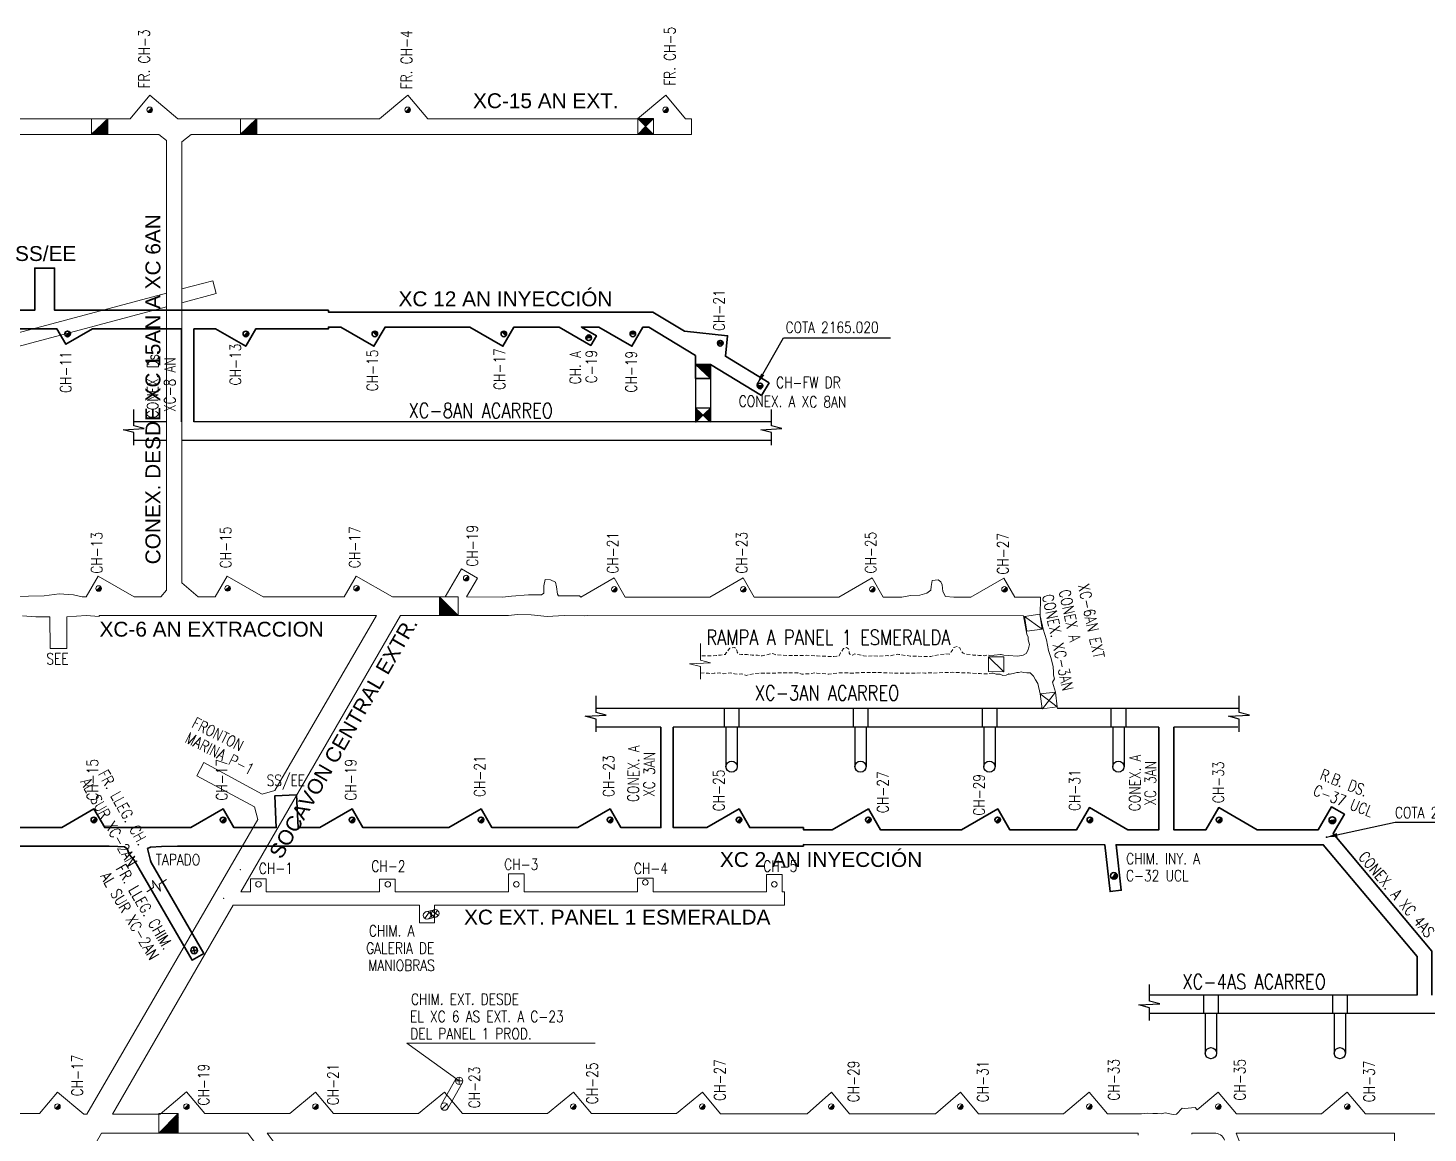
# Model space of a CAD drawing. Header units: millimetres. Extents: x -28 to 1943, y -5245 to 2752.
# Drawn here: x 1131.8 to 1507.8, y -4183.1 to -3886.2 of the extents above; entities that cross this region are included whole.
import ezdxf
from ezdxf.enums import TextEntityAlignment as Align

# ---------------------------------------------------------------- set-up
doc = ezdxf.new("R2010")
doc.units = ezdxf.units.MM
doc.linetypes.add('HIDDEN', pattern=[0.375, 0.25, -0.125])
doc.styles.add('DG-T1-473 TO 560$1$Standard', font='arial.ttf')
doc.styles.add('ROMANS', font='romans.shx', dxfattribs={"width": 0.8})
doc.dimstyles.new('1-75', dxfattribs={"dimscale": 0.075, "dimtxt": 2.5, "dimasz": 3, "dimexe": 1, "dimexo": 2, "dimgap": 1, "dimtad": 1, "dimzin": 1, "dimtxsty": 'ROMANS', "dimcen": 2.5, "dimclrd": 1, "dimclre": 1, "dimclrt": 7, "dimaunit": 1, "dimadec": 3, "dimazin": 0, "dimtfac": 1, "dimtmove": 0, "dimatfit": 3, "dimfxl": 1.25, "dimarcsym": 0})
pattern_1 = [(45, (-18.060367, -4517.293513), (-0.0220970869, 0.0220970869), []), (135, (-18.060367, -4517.293513), (-0.0220970869, -0.0220970869), [])]
pattern_2 = [(45, (-18.060367, -4517.293513), (-0.00883883476, 0.00883883476), []), (135, (-18.060367, -4517.293513), (-0.00883883476, -0.00883883476), [])]

# ---------------------------------------------------------------- blocks, each defined once
blk = doc.blocks.new('*X17')
at = {"color": 0}
for p, q in [((1546.11, -315.52), (1546.13, -315.5)), ((1546.2, -315.61), (1546.31, -315.5)), ((1549.09, -318.37), (1546.22, -315.5)), ((1546.29, -315.7), (1546.49, -315.5)), ((1546.38, -315.79), (1546.66, -315.5)), ((1549.09, -318.19), (1546.4, -315.5)), ((1546.46, -315.88), (1546.84, -315.5)), ((1546.55, -315.97), (1547.02, -315.5)), ((1549.09, -318.02), (1546.58, -315.5)), ((1546.64, -316.05), (1547.19, -315.5)), ((1546.73, -316.14), (1547.37, -315.5)), ((1549.09, -317.84), (1546.75, -315.5)), ((1546.82, -316.23), (1547.55, -315.5)), ((1546.91, -316.32), (1547.72, -315.5)), ((1549.09, -317.66), (1546.93, -315.5)), ((1546.99, -316.41), (1547.9, -315.5)), ((1547.08, -316.5), (1548.08, -315.5)), ((1549.09, -317.49), (1547.11, -315.5)), ((1547.17, -316.59), (1548.25, -315.5)), ((1547.26, -316.67), (1548.43, -315.5)), ((1549.09, -317.31), (1547.28, -315.5)), ((1547.35, -316.76), (1548.61, -315.5)), ((1547.44, -316.85), (1548.78, -315.5)), ((1549.09, -317.13), (1547.46, -315.5)), ((1547.53, -316.94), (1548.96, -315.5)), ((1547.61, -317.03), (1549.09, -315.55)), ((1549.09, -316.95), (1547.64, -315.5)), ((1547.7, -317.12), (1549.09, -315.73)), ((1547.79, -317.2), (1549.09, -315.91)), ((1549.09, -316.78), (1547.81, -315.5)), ((1547.88, -317.29), (1549.09, -316.08)), ((1547.97, -317.38), (1549.09, -316.26)), ((1549.09, -316.6), (1547.99, -315.5)), ((1548.06, -317.47), (1549.09, -316.44)), ((1548.14, -317.56), (1549.09, -316.61)), ((1549.09, -316.42), (1548.17, -315.5)), ((1549.09, -316.25), (1548.34, -315.5)), ((1549.09, -316.07), (1548.52, -315.5)), ((1549.09, -315.89), (1548.7, -315.5)), ((1549.09, -315.72), (1548.87, -315.5)), ((1549.09, -315.54), (1549.05, -315.5)), ((1548.23, -317.65), (1549.09, -316.79)), ((1548.32, -317.73), (1549.09, -316.97)), ((1548.41, -317.82), (1549.09, -317.14)), ((1548.5, -317.91), (1549.09, -317.32)), ((1548.59, -318), (1549.09, -317.5)), ((1548.67, -318.09), (1549.09, -317.67)), ((1548.76, -318.18), (1549.09, -317.85)), ((1548.85, -318.26), (1549.09, -318.03)), ((1548.94, -318.35), (1549.09, -318.2)), ((1549.03, -318.44), (1549.09, -318.38))]:
    blk.add_line(p, q, dxfattribs=at)

msp = doc.modelspace()

# ---------------------------------------------------------------- hatches: boundary and pattern name
at = {"lineweight": 9}
h = msp.add_hatch(dxfattribs=at)
h.set_pattern_fill('ANSI37', scale=0.0833, style=0)
h.set_pattern_definition([(45, (192.847669, -4193.184688), (-0.00736274936, 0.00736274936), []), (135, (192.847669, -4193.184688), (-0.00736274936, -0.00736274936), [])])
h.paths.add_polyline_path([(1153.223, -3914.775), (1153.223, -3910.61), (1148.892, -3914.775)])
for points in [[(1165.027, -3907.663), (1163.968, -3908.725, 0.6676438), (1165.248, -3908.194, 0.1992968)], [(1234.309, -3907.663), (1233.25, -3908.725, 0.6676438), (1234.53, -3908.194, 0.1992968)], [(1303.592, -3907.663), (1302.532, -3908.725, 0.6676438), (1303.812, -3908.194, 0.1992968)], [(1250.016, -4033.504), (1248.957, -4034.567, 0.6676438), (1250.237, -4034.036, 0.1992968)], [(1151.293, -4036.285), (1150.234, -4037.348, 0.6676438), (1151.514, -4036.817, 0.1992968)], [(1185.934, -4036.264), (1184.875, -4037.327, 0.6676438), (1186.155, -4036.796, 0.1992968)], [(1220.575, -4036.243), (1219.516, -4037.306, 0.6676438), (1220.796, -4036.775, 0.1992968)], [(1289.819, -4036.514), (1288.76, -4037.577, 0.6676438), (1290.04, -4037.046, 0.1992968)], [(1324.483, -4036.529), (1323.424, -4037.592, 0.6676438), (1324.704, -4037.061, 0.1992968)], [(1359.115, -4036.514), (1358.056, -4037.577, 0.6676438), (1359.336, -4037.046, 0.1992968)], [(1394.628, -4036.512), (1393.569, -4037.575, 0.6676438), (1394.849, -4037.044, 0.1992968)], [(1140.254, -4175.512), (1139.195, -4176.575, 0.6676438), (1140.475, -4176.044, 0.1992968)], [(1174.903, -4175.514), (1173.844, -4176.577, 0.6676438), (1175.124, -4176.046, 0.1992968)], [(1209.545, -4175.514), (1208.486, -4176.577, 0.6676438), (1209.766, -4176.046, 0.1992968)], [(1278.827, -4175.514), (1277.768, -4176.577, 0.6676438), (1279.048, -4176.046, 0.1992968)], [(1313.468, -4175.514), (1312.409, -4176.577, 0.6676438), (1313.689, -4176.046, 0.1992968)], [(1348.109, -4175.514), (1347.05, -4176.577, 0.6676438), (1348.33, -4176.046, 0.1992968)], [(1382.75, -4175.514), (1381.691, -4176.577, 0.6676438), (1382.971, -4176.046, 0.1992968)], [(1417.391, -4175.514), (1416.332, -4176.577, 0.6676438), (1417.612, -4176.046, 0.1992968)], [(1452.032, -4175.514), (1450.973, -4176.577, 0.6676438), (1452.253, -4176.046, 0.1992968)], [(1486.673, -4175.514), (1485.614, -4176.577, 0.6676438), (1486.894, -4176.046, 0.1992968)]]:
    msp.add_hatch(color=1, dxfattribs=at).paths.add_polyline_path(points)
h = msp.add_hatch(dxfattribs=at)
h.set_pattern_fill('ANSI37', scale=0.0833, style=0)
h.set_pattern_definition([(45, (232.847669, -4193.184688), (-0.00736274936, 0.00736274936), []), (135, (232.847669, -4193.184688), (-0.00736274936, -0.00736274936), [])])
h.paths.add_polyline_path([(1193.223, -3914.775), (1193.223, -3910.61), (1188.892, -3914.775)])
h = msp.add_hatch(dxfattribs=at)
h.set_pattern_fill('ANSI37', scale=0.085, style=0)
h.set_pattern_definition([(45, (332.094533, -4317.023913), (-0.00751300955, 0.00751300955), []), (135, (332.094533, -4317.023913), (-0.00751300955, -0.00751300955), [])])
h.paths.add_polyline_path([(1297.7, -3912.67), (1299.825, -3910.546), (1295.575, -3910.545)])
h.paths.add_polyline_path([(1297.7, -3912.67), (1295.574, -3914.795), (1299.824, -3914.796)])
at = {"lineweight": 35}
for points in [[(1142.966, -3967.894), (1141.907, -3968.957, 0.6676438), (1143.187, -3968.426, 0.1992968)], [(1190.851, -3967.894), (1189.792, -3968.957, 0.6676438), (1191.072, -3968.426, 0.1992968)], [(1224.466, -3967.86), (1225.478, -3968.967, 0.2078405), (1225.717, -3968.419, 0.6485536)], [(1259.107, -3967.86), (1260.119, -3968.967, 0.2078405), (1260.358, -3968.419, 0.6485536)], [(1281.663, -3969.441, 0.0492949), (1281.677, -3969.587), (1283.148, -3969.294, 0.9060419)], [(1293.499, -3968.419), (1294.999, -3968.419, 1)], [(1329.164, -3982.392), (1327.664, -3982.392, 0.7580758), (1329.054, -3982.782), (1329.055, -3982.781, 0.1372818)], [(1150.024, -4098.483), (1148.965, -4099.546, 0.6676438), (1150.245, -4099.015, 0.1992968)], [(1184.737, -4098.483), (1183.678, -4099.546, 0.6676438), (1184.958, -4099.015, 0.1992968)], [(1219.378, -4098.483), (1218.319, -4099.546, 0.6676438), (1219.599, -4099.015, 0.1992968)], [(1254.019, -4098.483), (1252.96, -4099.546, 0.6676438), (1254.24, -4099.015, 0.1992968)], [(1288.66, -4098.483), (1287.601, -4099.546, 0.6676438), (1288.881, -4099.015, 0.1992968)], [(1323.3, -4098.485), (1322.241, -4099.548, 0.6676438), (1323.521, -4099.017, 0.1992968)], [(1358.034, -4098.483), (1356.975, -4099.546, 0.6676438), (1358.255, -4099.015, 0.1992968)], [(1392.77, -4098.482), (1391.711, -4099.545, 0.6676438), (1392.991, -4099.014, 0.1992968)], [(1417.523, -4098.484), (1416.464, -4099.547, 0.6676438), (1417.744, -4099.016, 0.1992968)], [(1452.257, -4098.483), (1451.198, -4099.546, 0.6676438), (1452.478, -4099.015, 0.1992968)], [(1483.044, -4099.109, 0.0453234), (1483.029, -4098.946), (1481.258, -4099.271, 0.9132835)]]:
    msp.add_hatch(color=7, dxfattribs=at).paths.add_polyline_path(points)
h = msp.add_hatch(color=7, dxfattribs=at)
h.paths.add_polyline_path([(1317.332, -3970.297, 0.2529462), (1316.993, -3970.925, 0.1426293), (1317.11, -3971.327), (1317.743, -3970.925)])
h.paths.add_polyline_path([(1318.493, -3970.925, 0.1426293), (1318.375, -3970.522), (1317.743, -3970.925), (1318.154, -3971.552, 0.2529462)])
h = msp.add_hatch()
h.set_pattern_fill('ANSI37', scale=0.25, style=0)
h.set_pattern_definition(pattern_1)
h.paths.add_polyline_path([(1315.126, -3980.43), (1315.126, -3976.653), (1311.126, -3976.653)])
h = msp.add_hatch()
h.set_pattern_fill('ANSI37', color=8, scale=0.25, style=0)
h.set_pattern_definition(pattern_1)
h.paths.add_polyline_path([(1315.126, -3988.395), (1313.118, -3990.276), (1314.989, -3992.043), (1315.126, -3992.043)])
h.paths.add_polyline_path([(1313.118, -3990.276), (1311.126, -3988.395), (1311.126, -3992.043), (1311.232, -3992.043)])
at = {"lineweight": 9}
h = msp.add_hatch(dxfattribs=at)
h.set_pattern_fill('ANSI37', scale=0.1, style=0)
h.set_pattern_definition(pattern_2)
h.paths.add_polyline_path([(1247.323, -4044.084), (1242.35, -4039.109), (1242.324, -4039.109), (1242.323, -4044.083)])
at = {"lineweight": 35}
h = msp.add_hatch(dxfattribs=at)
h.set_pattern_fill('ANSI37', scale=0.1, style=0)
h.set_pattern_definition(pattern_2)
h.paths.add_polyline_path([(1422.958, -4114.782, 0.6073881), (1424.376, -4114.046, 0.2442546), (1423.993, -4113.309)])

# ---------------------------------------------------------------- linework, layer by layer
at = {"color": 1, "lineweight": 9}
for p, q in [((1153.223, -3910.61), (1148.892, -3914.775)), ((1163.968, -3908.725), (1165.027, -3907.663)), ((1193.223, -3910.61), (1188.892, -3914.775)), ((1233.25, -3908.725), (1234.309, -3907.663)), ((1299.825, -3910.546), (1295.574, -3914.795)), ((1295.575, -3910.545), (1299.824, -3914.796)), ((1302.532, -3908.725), (1303.592, -3907.663)), ((1248.957, -4034.567), (1250.016, -4033.504)), ((1150.225, -4037.338), (1151.303, -4036.295)), ((1150.234, -4037.348), (1151.293, -4036.285)), ((1184.866, -4037.317), (1185.944, -4036.274)), ((1184.875, -4037.327), (1185.934, -4036.264)), ((1219.507, -4037.296), (1220.585, -4036.253)), ((1219.516, -4037.306), (1220.575, -4036.243)), ((1288.76, -4037.577), (1289.819, -4036.514)), ((1323.424, -4037.592), (1324.483, -4036.529)), ((1358.056, -4037.577), (1359.115, -4036.514)), ((1393.569, -4037.575), (1394.628, -4036.512)), ((1242.324, -4039.083), (1247.323, -4044.084)), ((1334.96, -4118.349), (1334.96, -4121.922)), ((1238.417, -4125.503), (1239.525, -4123.838)), ((1238.736, -4123.692), (1239.855, -4123.421, 0.001)), ((1239.854, -4123.421), (1240.995, -4123.144, 31.377)), ((1239.854, -4123.421), (1240.311, -4125.368, 15.048)), ((1242.04, -4124.676, 30.096), (1240.375, -4123.567, 30.096)), ((1240.653, -4124.954, 30.096), (1241.762, -4123.289, 30.096)), ((1239.179, -4125.642), (1241.443, -4125.093, 30.096)), ((1241.447, -4125.11), (1240.311, -4125.368, 15.048)), ((1175.558, -4134.242), (1177.322, -4133.883)), ((1176.26, -4133.181), (1176.619, -4134.944)), ((1139.195, -4176.575), (1140.254, -4175.512)), ((1173.844, -4176.577), (1174.903, -4175.514)), ((1208.486, -4176.577), (1209.545, -4175.514)), ((1242.951, -4176.754), (1244.363, -4175.337)), ((1277.768, -4176.577), (1278.827, -4175.514)), ((1312.409, -4176.577), (1313.468, -4175.514)), ((1347.05, -4176.577), (1348.109, -4175.514)), ((1381.691, -4176.577), (1382.75, -4175.514)), ((1416.332, -4176.577), (1417.391, -4175.514)), ((1450.973, -4176.577), (1452.032, -4175.514)), ((1485.614, -4176.577), (1486.673, -4175.514)), ((1166.954, -4177.946), (1166.954, -4183.146)), ((1166.954, -4177.946), (1172.154, -4177.946)), ((1172.154, -4177.946), (1166.954, -4183.146)), ((1172.154, -4177.946), (1172.154, -4183.146)), ((1166.954, -4183.146), (1172.154, -4183.146))]:
    msp.add_line(p, q, dxfattribs=at)
at = {"color": 8, "lineweight": 9}
for p, q in [((1173.157, -3956.324, -50), (1181.453, -3954.108, -50)), ((1181.453, -3954.108, -50), (1182.382, -3957.586, 58.555)), ((1068.555, -3984.27, -50), (1168.957, -3957.446, -50)), ((1182.382, -3957.586, 58.555), (1173.157, -3960.05, 49.403)), ((1168.957, -3961.172, 45.236), (1072.962, -3986.819, -50)), ((1404.25, -4069.046), (1284.382, -4069.046)), ((1318.764, -4069.146), (1318.764, -4073.946)), ((1322.764, -4069.146), (1322.764, -4073.946)), ((1353.405, -4069.146), (1353.405, -4073.946)), ((1357.405, -4069.146), (1357.405, -4073.946)), ((1388.046, -4069.146), (1388.046, -4073.946)), ((1392.046, -4069.146), (1392.046, -4073.946)), ((1457.143, -4069.046), (1408.318, -4069.046)), ((1422.687, -4069.146), (1422.687, -4073.946)), ((1426.687, -4069.24), (1426.687, -4073.946)), ((1301.794, -4074.046), (1284.6, -4074.046)), ((1435.551, -4074.046), (1305.094, -4074.046)), ((1319.264, -4073.946), (1319.264, -4084.692)), ((1322.264, -4073.946), (1322.264, -4084.692)), ((1353.905, -4073.946), (1353.905, -4084.692)), ((1356.905, -4073.946), (1356.905, -4084.692)), ((1388.546, -4073.946), (1388.546, -4084.692)), ((1391.546, -4073.946), (1391.546, -4084.692)), ((1423.187, -4073.946), (1423.187, -4084.692)), ((1426.187, -4073.946), (1426.187, -4084.692)), ((1456.745, -4074.046), (1439.551, -4074.046)), ((1504.896, -4146.093), (1433.055, -4146.145)), ((1447.513, -4146.146), (1447.513, -4150.946)), ((1451.513, -4146.146), (1451.513, -4150.946)), ((1482.154, -4146.146), (1482.154, -4150.946)), ((1486.154, -4146.146), (1486.154, -4150.946)), ((1433.055, -4150.946), (1540.205, -4150.946)), ((1448.013, -4150.946), (1448.013, -4161.692)), ((1451.013, -4150.946), (1451.013, -4161.692)), ((1482.654, -4150.946), (1482.654, -4161.692)), ((1485.654, -4150.946), (1485.654, -4161.692))]:
    msp.add_line(p, q, dxfattribs=at)
at = {"color": 5, "lineweight": 35}
for p, q in [((1141.907, -3968.957), (1142.966, -3967.894)), ((1189.792, -3968.957), (1190.851, -3967.894)), ((1225.477, -3968.965), (1224.464, -3967.858)), ((1260.118, -3968.965), (1259.105, -3967.858)), ((1281.677, -3969.587), (1283.148, -3969.294)), ((1293.499, -3968.419), (1294.999, -3968.419)), ((1318.375, -3970.522), (1317.11, -3971.327)), ((1317.332, -3970.297), (1318.154, -3971.552)), ((1330.911, -3981.569), (1328.833, -3984.987)), ((1327.664, -3982.392), (1329.164, -3982.392)), ((1148.965, -4099.546), (1150.024, -4098.483)), ((1183.678, -4099.546), (1184.737, -4098.483)), ((1218.319, -4099.546), (1219.378, -4098.483)), ((1252.96, -4099.546), (1254.019, -4098.483)), ((1287.601, -4099.546), (1288.66, -4098.483)), ((1322.241, -4099.548), (1323.3, -4098.485)), ((1356.975, -4099.546), (1358.034, -4098.483)), ((1391.711, -4099.545), (1392.77, -4098.482)), ((1416.464, -4099.547), (1417.523, -4098.484)), ((1451.198, -4099.546), (1452.257, -4098.483)), ((1481.258, -4099.271), (1483.029, -4098.946)), ((1422.958, -4114.782), (1423.993, -4113.309)), ((1175.558, -4134.242), (1177.322, -4133.883)), ((1176.26, -4133.181), (1176.619, -4134.944))]:
    msp.add_line(p, q, dxfattribs=at)
at = {"color": 5}
for p, q in [((1315.126, -3976.653), (1311.126, -3976.653)), ((1311.126, -3976.653), (1315.126, -3980.43)), ((1315.126, -3988.395), (1311.126, -3988.395)), ((1311.126, -3992.143), (1315.126, -3988.395)), ((1311.126, -3988.395), (1315.126, -3992.172))]:
    msp.add_line(p, q, dxfattribs=at)
at = {"color": 8, "lineweight": 25}
for p, q in [((1311.126, -3980.43), (1311.126, -3992.043)), ((1315.126, -3980.43), (1315.126, -3992.043)), ((1168.958, -3992.043), (1160.249, -3992.043)), ((1311.126, -3992.043), (1176.345, -3992.043)), ((1331.544, -3992.043), (1311.232, -3992.043)), ((1168.958, -3997.043), (1160.142, -3997.043)), ((1331.544, -3997.043), (1173.158, -3997.043)), ((1404.25, -4069.046), (1284.382, -4069.046)), ((1318.764, -4069.146), (1318.764, -4073.946)), ((1322.764, -4069.146), (1322.764, -4073.946)), ((1353.405, -4069.146), (1353.405, -4073.946)), ((1357.405, -4069.146), (1357.405, -4073.946)), ((1388.046, -4069.146), (1388.046, -4073.946)), ((1392.046, -4069.146), (1392.046, -4073.946)), ((1457.143, -4069.046), (1408.318, -4069.046)), ((1422.687, -4069.146), (1422.687, -4073.946)), ((1426.687, -4069.24), (1426.687, -4073.946)), ((1301.794, -4074.046), (1284.6, -4074.046)), ((1435.551, -4074.046), (1305.094, -4074.046)), ((1319.264, -4073.946), (1319.264, -4084.692)), ((1322.264, -4073.946), (1322.264, -4084.692)), ((1353.905, -4073.946), (1353.905, -4084.692)), ((1356.905, -4073.946), (1356.905, -4084.692)), ((1388.546, -4073.946), (1388.546, -4084.692)), ((1391.546, -4073.946), (1391.546, -4084.692)), ((1423.187, -4073.946), (1423.187, -4084.692)), ((1426.187, -4073.946), (1426.187, -4084.692)), ((1456.745, -4074.046), (1439.551, -4074.046)), ((1504.896, -4146.093), (1433.055, -4146.145)), ((1447.513, -4146.146), (1447.513, -4150.946)), ((1451.513, -4146.146), (1451.513, -4150.946)), ((1482.154, -4146.146), (1482.154, -4150.946)), ((1486.154, -4146.146), (1486.154, -4150.946)), ((1433.055, -4150.946), (1540.205, -4150.946)), ((1448.013, -4150.946), (1448.013, -4161.692)), ((1451.013, -4150.946), (1451.013, -4161.692)), ((1482.654, -4150.946), (1482.654, -4161.692)), ((1485.654, -4150.946), (1485.654, -4161.692))]:
    msp.add_line(p, q, dxfattribs=at)
at = {"color": 252, "lineweight": 9}
for p, q in [((1399.475, -4044.387), (1403.53, -4043.741)), ((1400.104, -4048.337), (1399.475, -4044.387)), ((1404.167, -4047.743), (1399.475, -4044.387)), ((1404.167, -4047.743), (1403.53, -4043.741)), ((1400.104, -4048.337), (1404.167, -4047.743)), ((1389.772, -4059.146), (1389.772, -4055.146)), ((1393.878, -4059.198), (1389.772, -4055.146)), ((1389.772, -4055.146), (1393.878, -4055.146)), ((1393.878, -4059.198), (1393.878, -4055.146)), ((1389.772, -4059.146), (1393.878, -4059.198)), ((1403.673, -4065.176), (1407.745, -4064.646)), ((1404.267, -4069.133), (1407.745, -4064.646)), ((1408.268, -4068.665), (1407.745, -4064.646)), ((1404.189, -4069.142), (1403.673, -4065.176)), ((1408.268, -4068.665), (1403.673, -4065.176)), ((1404.189, -4069.142), (1408.268, -4068.665)), ((1167.919, -4115.706), (1178.998, -4134.894)), ((1164.869, -4117.624), (1175.881, -4136.695)), ((1175.881, -4136.695), (1178.998, -4134.894))]:
    msp.add_line(p, q, dxfattribs=at)
at = {"color": 1, "linetype": 'Continuous', "lineweight": 9}
for p, q in [((1408.268, -4068.665), (1408.318, -4069.046)), ((1246.743, -4168.625), (1242.788, -4175.55)), ((1248.48, -4169.616), (1244.525, -4176.542)), ((1248.612, -4169.121), (1246.46, -4169.121)), ((1247.612, -4170.121), (1247.612, -4168.121))]:
    msp.add_line(p, q, dxfattribs=at)
at = {"color": 1, "lineweight": 9}
for points in [[(1173.157, -4035.321), (1173.157, -3916.793), (1175.646, -3914.793), (1310.039, -3914.794), (1310.039, -3910.593), (1308.441, -3910.593), (1303.108, -3904.239), (1295.535, -3910.593), (1239.159, -3910.593), (1233.826, -3904.239), (1226.253, -3910.593), (1172.025, -3910.593), (1164.511, -3904.289), (1159.221, -3910.593), (1102.743, -3910.593)], [(1148.892, -3910.61), (1153.223, -3910.61), (1153.223, -3914.775), (1148.892, -3914.775), (1148.892, -3910.61)], [(1188.892, -3910.61), (1193.223, -3910.61), (1193.223, -3914.775), (1188.892, -3914.775), (1188.892, -3910.61)], [(1295.575, -3910.545), (1299.825, -3910.546), (1299.824, -3914.796), (1295.574, -3914.795), (1295.575, -3910.545)], [(1018.943, -3914.793), (1166.957, -3914.793), (1168.957, -3916.449), (1168.957, -4037.269)], [(1126.135, -4038.961), (1131.955, -4038.854), (1136.185, -4038.803), (1140.137, -4038.278), (1144.053, -4038.567), (1146.374, -4039.035), (1146.374, -4039.089), (1147.43, -4039.089), (1150.648, -4033.517), (1160.305, -4039.092), (1167.439, -4039.093), (1168.957, -4037.269)], [(1173.157, -4035.321), (1177.498, -4039.096), (1182.055, -4039.096), (1185.289, -4033.496), (1194.994, -4039.099), (1216.68, -4039.104), (1219.93, -4033.475), (1229.684, -4039.106), (1243.829, -4039.109), (1248.196, -4031.547), (1252.526, -4034.047), (1249.603, -4039.11), (1259.256, -4039.112), (1261.702, -4038.845), (1266.243, -4038.534), (1269.725, -4038.503), (1270.371, -4038.071), (1270.378, -4036.13), (1270.698, -4034.369), (1272.109, -4034.455), (1273.445, -4035.082), (1273.742, -4036.395), (1274.033, -4038.333), (1274.329, -4038.831), (1277.01, -4038.78), (1279.891, -4038.76), (1280.303, -4039.117), (1289.239, -4033.957), (1292.219, -4039.119), (1314.98, -4039.124), (1323.903, -4033.973), (1326.878, -4039.126), (1349.575, -4039.131), (1358.535, -4033.957), (1361.523, -4039.133), (1366.492, -4039.134), (1368.846, -4038.694), (1371.384, -4038.657), (1373.244, -4038.054), (1374.33, -4037.286), (1374.392, -4036.312), (1374.613, -4034.712), (1376.244, -4034.516), (1376.992, -4035.002), (1377.303, -4035.846), (1377.491, -4037.61), (1378.243, -4039.006), (1380.453, -4039.137), (1385.071, -4039.138), (1393.93, -4034.023), (1396.885, -4039.141), (1403.708, -4039.142), (1403.707, -4044.142)], [(1242.324, -4039.083), (1247.324, -4039.084), (1247.323, -4044.084), (1242.323, -4044.083), (1242.324, -4039.083)], [(1247.323, -4044.084), (1242.323, -4044.083), (1242.324, -4039.083)], [(1242.324, -4039.083), (1247.324, -4039.084)], [(1225.414, -4044.105), (1198.095, -4091.132), (1194.653, -4092.058), (1179.059, -4083.607), (1177.177, -4087.138), (1192.656, -4095.524), (1193.57, -4098.921), (1147.591, -4178.068), (1146.805, -4178.068), (1139.741, -4172.141), (1134.87, -4177.947), (1112.088, -4177.947)], [(1130.343, -4044.199), (1133.894, -4044.463), (1137.657, -4044.447), (1137.711, -4052.947), (1142.258, -4052.918), (1142.203, -4044.418), (1147.394, -4044.117), (1150.874, -4044.329), (1150.874, -4044.09), (1225.414, -4044.105)], [(1231.843, -4044.107), (1188.995, -4118.322), (1191.593, -4118.322), (1191.59, -4114.822), (1195.791, -4114.822), (1195.791, -4118.322), (1226.232, -4118.329), (1226.232, -4114.922), (1230.432, -4114.922), (1230.432, -4118.33), (1260.873, -4118.335), (1260.873, -4113.535), (1265.073, -4113.536), (1265.073, -4118.336), (1295.514, -4118.342), (1295.514, -4114.622), (1299.714, -4114.622), (1299.714, -4118.343), (1330.155, -4118.348), (1330.155, -4113.722), (1334.355, -4113.722), (1334.355, -4118.349), (1334.96, -4118.349)], [(1231.843, -4044.107), (1260.888, -4044.113), (1263.268, -4043.853), (1266.958, -4043.946), (1271.261, -4044.339), (1275.801, -4044.117), (1281.162, -4044.191), (1282.05, -4044.117), (1399.192, -4044.141)], [(1399.192, -4044.141), (1400.111, -4049.107), (1400.435, -4049.905), (1400.435, -4050.642), (1400.765, -4051.898), (1400.62, -4052.635), (1400.323, -4053.468), (1399.899, -4054.289), (1399.107, -4054.785), (1397.614, -4055.038), (1395.179, -4054.869), (1393.933, -4054.712), (1393.175, -4054.591), (1392.973, -4054.533), (1391.288, -4054.73), (1390.814, -4054.91)], [(1403.707, -4044.142), (1404.499, -4047.716), (1405.348, -4050.582), (1405.945, -4053.523), (1406.609, -4055.634), (1407.154, -4057.842), (1407.284, -4059.181), (1407.217, -4060.104), (1407.476, -4061.063), (1407.014, -4061.989), (1407.745, -4064.646)], [(1403.673, -4065.176), (1403.01, -4062.334), (1402.376, -4061.345), (1401.874, -4060.408), (1401.445, -4059.924), (1400.955, -4059.513), (1400.092, -4059.491), (1399.116, -4059.375), (1398.692, -4059.254), (1397.818, -4059.389), (1397.422, -4059.412), (1396.767, -4059.559), (1395.588, -4059.891), (1395.416, -4059.817), (1395.275, -4059.764), (1395.13, -4059.838), (1394.497, -4060.113), (1393.66, -4060.195), (1392.955, -4059.819), (1392.521, -4059.841), (1391.822, -4059.865), (1391.069, -4059.534)], [(1334.96, -4121.922), (1240.973, -4121.922), (1240.973, -4126.635), (1236.973, -4126.635), (1236.973, -4121.922), (1186.917, -4121.922), (1154.501, -4178.068), (1167.297, -4178.068), (1174.408, -4172.101), (1179.313, -4177.946), (1202.084, -4177.946), (1209.002, -4172.141), (1213.872, -4177.946), (1236.725, -4177.946), (1243.643, -4172.141), (1248.513, -4177.946), (1271.366, -4177.946), (1278.284, -4172.141), (1283.154, -4177.946), (1306.007, -4177.946), (1312.925, -4172.141), (1317.814, -4177.968), (1341.09, -4177.968), (1347.609, -4172.193), (1352.455, -4177.968), (1375.561, -4177.968), (1382.234, -4172.174), (1387.096, -4177.968), (1409.903, -4177.968), (1416.848, -4172.141), (1421.737, -4177.968), (1430.854, -4177.968), (1432.513, -4177.781), (1433.954, -4177.912), (1435.153, -4177.881), (1436.219, -4177.965), (1437.21, -4177.687), (1439.394, -4178.203), (1440.254, -4178.076), (1441.829, -4176.481), (1442.392, -4176.572), (1445.311, -4176.307), (1445.812, -4176.904), (1451.489, -4172.141), (1456.378, -4177.968), (1479.185, -4177.968), (1486.13, -4172.141), (1491.019, -4177.968), (1513.827, -4177.968)], [(1195.377, -4189.266), (1190.86, -4183.146), (1151.569, -4183.146), (1137.717, -4207.138)], [(1429.996, -4183.714), (1429.996, -4183.146), (1196.08, -4183.146), (1198.756, -4186.772)], [(1466.462, -4209.344), (1456.293, -4183.146), (1498.809, -4183.146), (1498.809, -4210.12), (1496.685, -4217.537), (1495.64, -4217.238), (1495.344, -4218.133), (1489.141, -4222.327), (1493.268, -4228.431), (1491.596, -4231.741), (1492.54, -4232.011), (1490.934, -4237.619)]]:
    msp.add_lwpolyline(points, dxfattribs=at)
at = {"color": 5, "lineweight": 35}
msp.add_lwpolyline([(871.551, -3974.301), (876.926, -3967.896), (884.558, -3974.301), (906.192, -3974.301), (911.648, -3967.965), (919.199, -3974.301), (940.833, -3974.301), (946.208, -3967.896), (952.543, -3973.213), (964.548, -3965.581, -0.1425267), (976.62, -3962.068), (1133.593, -3962.068), (1133.593, -3950.73), (1138.953, -3950.73), (1138.953, -3962.068), (1212.5, -3962.068), (1212.5, -3962.568), (1299.659, -3962.568), (1308.096, -3967.697), (1319.695, -3968.918), (1319.118, -3974.399), (1330.911, -3981.569)], format="xyb", dxfattribs=at)
for points in [[(1097.919, -3967.068), (1139.588, -3967.068), (1141.978, -3971.208), (1149.149, -3967.068), (1173.045, -3967.068), (1173.045, -3992.043)], [(1328.833, -3984.987), (1315.126, -3976.653), (1315.126, -3980.43), (1311.126, -3980.43), (1311.126, -3974.221), (1298.539, -3966.568), (1296.977, -3966.568), (1294.006, -3971.713), (1285.095, -3966.568), (1280.438, -3966.568), (1284.462, -3968.891), (1282.962, -3971.49), (1274.438, -3966.568), (1262.336, -3966.568), (1259.365, -3971.713), (1250.454, -3966.568), (1227.695, -3966.568), (1224.724, -3971.713), (1215.813, -3966.568), (1212.5, -3966.568), (1212.5, -3967.068), (1192.956, -3967.068), (1190.268, -3971.724), (1182.205, -3967.068), (1176.345, -3967.068), (1176.345, -3992.043)], [(1301.794, -4074.046), (1301.794, -4101.053), (1291.04, -4101.053), (1288.155, -4096.056), (1279.5, -4101.054), (1256.399, -4101.054), (1253.514, -4096.056), (1244.857, -4101.055), (1221.759, -4101.056), (1218.873, -4096.056), (1210.214, -4101.056), (1204.321, -4101.056), (1203.95, -4092.268), (1198.112, -4092.514), (1198.472, -4101.056), (1187.119, -4101.057), (1184.232, -4096.057), (1175.57, -4101.057), (1152.407, -4101.058), (1149.519, -4096.056), (1140.857, -4101.058), (1117.766, -4101.059)], [(1305.094, -4074.046), (1305.094, -4101.053), (1314.146, -4101.052), (1322.795, -4096.058), (1325.678, -4101.052), (1340.071, -4101.051), (1340.071, -4101.65), (1347.837, -4101.651), (1357.529, -4096.056), (1360.761, -4101.654), (1382.563, -4101.658), (1392.265, -4096.056), (1395.5, -4101.66), (1413.443, -4101.664), (1416.878, -4095.716), (1427.185, -4101.667), (1435.551, -4101.668), (1435.551, -4074.046)], [(1508.896, -4146.146), (1508.896, -4134.267), (1482.389, -4102.683), (1485.376, -4097.51), (1481.912, -4095.51), (1478.351, -4101.676), (1461.933, -4101.673), (1451.612, -4095.715), (1448.173, -4101.671), (1439.551, -4101.669), (1439.551, -4074.046)], [(885.304, -4106.068), (1153.523, -4106.058), (1153.523, -4106.083), (1155.956, -4106.168), (1157.761, -4106.248), (1158.399, -4106.791), (1159.085, -4108.364), (1160.292, -4109.871), (1161.522, -4111.793), (1161.607, -4111.974), (1175.881, -4136.695), (1178.998, -4134.894), (1164.879, -4110.441), (1164.879, -4110.441), (1164.707, -4109.931), (1163.939, -4106.721), (1164.678, -4106.339), (1167.682, -4106.184), (1171.991, -4106.057), (1195.5, -4106.057), (1340.071, -4106.051), (1340.07, -4105.65), (1421.022, -4105.665), (1422.441, -4118.255), (1425.422, -4117.919), (1424.041, -4105.666), (1479.679, -4105.677), (1504.896, -4135.724), (1504.896, -4146.146)]]:
    msp.add_lwpolyline(points, dxfattribs=at)
at = {"color": 252}
for points in [[(1160.249, -3998.321), (1160.249, -3994.902), (1157.326, -3994.151), (1162.987, -3993.873), (1160.249, -3993.148), (1160.249, -3988.693)], [(1331.544, -3998.321), (1331.544, -3994.902), (1328.621, -3994.151), (1334.282, -3993.873), (1331.544, -3993.148), (1331.544, -3988.693)], [(1284.382, -4075.324), (1284.382, -4071.905), (1281.459, -4071.154), (1287.12, -4070.876), (1284.382, -4070.151), (1284.382, -4065.696)], [(1457.143, -4075.324), (1457.143, -4071.905), (1454.219, -4071.154), (1459.881, -4070.876), (1457.143, -4070.151), (1457.143, -4065.696)], [(1433.055, -4152.906), (1433.055, -4149.486), (1430.131, -4148.735), (1435.793, -4148.458), (1433.055, -4147.732), (1433.055, -4143.277)]]:
    msp.add_lwpolyline(points, dxfattribs=at)
at = {"color": 252, "lineweight": 9}
for points in [[(1312.419, -4061.224), (1312.419, -4057.804), (1309.495, -4057.053), (1315.157, -4056.775), (1312.419, -4056.05), (1312.419, -4051.595)], [(1284.382, -4075.324), (1284.382, -4071.905), (1281.459, -4071.154), (1287.12, -4070.876), (1284.382, -4070.151), (1284.382, -4065.696)], [(1457.143, -4075.324), (1457.143, -4071.905), (1454.219, -4071.154), (1459.881, -4070.876), (1457.143, -4070.151), (1457.143, -4065.696)], [(1163.673, -4118.375), (1165.552, -4117.195), (1165.228, -4115.287), (1167.365, -4118.166), (1167.032, -4116.253), (1168.998, -4115.041)], [(1433.055, -4152.906), (1433.055, -4149.486), (1430.131, -4148.735), (1435.793, -4148.458), (1433.055, -4147.732), (1433.055, -4143.277)]]:
    msp.add_lwpolyline(points, dxfattribs=at)
at = {"color": 252, "linetype": 'HIDDEN', "lineweight": 9, "ltscale": 4, "flags": 128}
for points in [[(1390.814, -4054.91), (1390.116, -4054.855), (1389.477, -4054.681), (1388.659, -4054.884), (1387.992, -4054.811), (1387.218, -4054.796), (1386.674, -4054.752), (1385.663, -4054.701), (1384.998, -4054.569), (1383.772, -4054.449), (1382.947, -4054.245), (1382.572, -4053.719), (1382.2, -4053.073), (1382.091, -4052.776), (1381.368, -4052.433), (1380.709, -4052.565), (1380.515, -4052.701), (1380.067, -4053.495), (1379.766, -4053.802), (1379.531, -4054.322), (1379.255, -4054.449), (1378.196, -4054.414), (1376.387, -4054.639), (1374.309, -4055.085), (1370.906, -4055.052), (1368.768, -4055.005), (1365.7, -4054.524), (1365.378, -4054.505), (1363.276, -4054.952), (1362.761, -4054.843), (1360.497, -4055.001), (1359.02, -4054.898), (1357.286, -4055.03), (1356.236, -4054.88), (1355.102, -4054.667), (1353.922, -4054.4), (1353.278, -4054.728), (1352.893, -4054.687), (1352.569, -4054.508), (1352.379, -4054.236), (1352.356, -4053.54), (1352.187, -4053.041), (1351.647, -4052.725), (1350.88, -4052.951), (1350.422, -4053.653), (1350.05, -4054.13), (1349.644, -4054.903), (1349.074, -4054.984), (1348.223, -4055.099), (1347.203, -4055.134), (1346.003, -4055.017), (1343.781, -4054.962), (1340.99, -4054.785), (1339.049, -4054.873), (1336.255, -4054.825), (1332.679, -4054.665), (1332.017, -4054.377), (1331.521, -4054.298), (1329.002, -4054.929), (1328.669, -4054.925), (1327.735, -4054.762), (1326.286, -4054.713), (1324.977, -4054.592), (1323.406, -4054.606), (1322.575, -4054.423), (1322.278, -4053.915), (1322.183, -4053.354), (1321.967, -4052.915), (1321.531, -4052.658), (1320.924, -4052.75), (1320.339, -4052.885), (1319.926, -4053.302), (1319.684, -4053.782), (1319.31, -4054.106), (1319.076, -4054.519), (1317.817, -4054.7), (1316.701, -4054.827), (1315.53, -4054.981), (1314.419, -4054.878), (1312.419, -4054.903)], [(1312.419, -4059.542), (1313.55, -4059.526), (1314.571, -4059.569), (1315.278, -4059.73), (1316.077, -4059.604), (1317.46, -4059.52), (1318.688, -4059.749), (1320.423, -4059.494), (1321.534, -4059.728), (1322.441, -4059.869), (1323.411, -4059.732), (1324.813, -4060.167), (1325.499, -4059.961), (1327.278, -4059.632), (1330.267, -4059.578), (1333.759, -4059.524), (1336.091, -4059.499), (1338.553, -4059.503), (1339.659, -4059.819), (1341.252, -4059.778), (1343.173, -4059.519), (1343.7, -4059.612), (1346.944, -4059.835), (1349.828, -4059.489), (1353.389, -4059.549), (1355.892, -4059.398), (1359.522, -4059.362), (1364.173, -4059.584), (1370.367, -4059.596), (1371.753, -4059.452), (1372.727, -4059.573), (1374.317, -4059.487), (1374.996, -4059.608), (1376.289, -4059.507), (1377.521, -4059.408), (1378.569, -4059.407), (1379.268, -4059.398), (1380.093, -4059.348), (1380.97, -4059.393), (1381.859, -4059.412), (1382.465, -4059.449), (1383.469, -4059.478), (1384.564, -4059.533), (1385.529, -4059.595), (1387.561, -4059.681), (1388.409, -4059.79), (1389.469, -4059.754), (1390.645, -4059.557), (1391.069, -4059.534)]]:
    msp.add_lwpolyline(points, dxfattribs=at)
at = {"color": 1, "linetype": 'Continuous', "lineweight": 9}
msp.add_lwpolyline([(1247.612, -4169.121), (1233.577, -4158.973), (1284.132, -4158.973)], dxfattribs=at)
at = {"color": 1, "lineweight": 9}
msp.add_lwpolyline([(1453.175, -4185.06, 0.3094918), (1450.378, -4183.146), (1444.425, -4183.146), (1444.425, -4183.417)], format="xyb", dxfattribs=at)
at = {"color": 7, "lineweight": 9}
for centre, radius in [((1164.498, -3908.194), 0.75), ((1233.78, -3908.194), 0.75), ((1303.062, -3908.194), 0.75), ((1249.487, -4034.036), 0.75), ((1150.764, -4036.817), 0.75), ((1185.405, -4036.796), 0.75), ((1220.046, -4036.775), 0.75), ((1289.29, -4037.046), 0.75), ((1323.954, -4037.061), 0.75), ((1358.586, -4037.046), 0.75), ((1394.099, -4037.044), 0.75), ((1193.711, -4116.3), 0.75), ((1228.456, -4116.322, -14), 0.75), ((1262.973, -4116.322, -14), 0.75), ((1297.614, -4115.795), 0.75), ((1332.256, -4116.322), 0.75), ((1238.964, -4124.666), 1), ((1176.44, -4134.063), 0.9), ((1139.725, -4176.044), 0.75), ((1174.374, -4176.046), 0.75), ((1209.016, -4176.046), 0.75), ((1278.298, -4176.046), 0.75), ((1312.939, -4176.046), 0.75), ((1347.58, -4176.046), 0.75), ((1382.221, -4176.046), 0.75), ((1416.862, -4176.046), 0.75), ((1451.503, -4176.046), 0.75), ((1486.144, -4176.046), 0.75)]:
    msp.add_circle(centre, radius, dxfattribs=at)
at = {"color": 5, "lineweight": 35}
for centre, radius in [((1142.437, -3968.426), 0.75), ((1190.322, -3968.426), 0.75), ((1224.967, -3968.419), 0.75), ((1259.608, -3968.419), 0.75), ((1282.413, -3969.441), 0.75), ((1294.249, -3968.419), 0.75), ((1317.743, -3970.925), 0.75), ((1328.414, -3982.392), 0.75), ((1149.495, -4099.015), 0.75), ((1184.208, -4099.015), 0.75), ((1218.849, -4099.015), 0.75), ((1253.49, -4099.015), 0.75), ((1288.131, -4099.015), 0.75), ((1322.771, -4099.017), 0.75), ((1357.505, -4099.015), 0.75), ((1392.241, -4099.014), 0.75), ((1416.994, -4099.016), 0.75), ((1451.728, -4099.015), 0.75), ((1482.144, -4099.109), 0.9), ((1423.476, -4114.046), 0.9), ((1176.44, -4134.063), 0.9)]:
    msp.add_circle(centre, radius, dxfattribs=at)
at = {"color": 8, "lineweight": 25}
for centre in [(1320.764, -4084.692), (1355.405, -4084.692), (1390.046, -4084.692), (1424.687, -4084.692), (1449.513, -4161.692), (1484.154, -4161.692)]:
    msp.add_circle(centre, 1.5, dxfattribs=at)
at = {"color": 8, "lineweight": 9}
for centre in [(1320.764, -4084.692), (1355.405, -4084.692), (1390.046, -4084.692), (1424.687, -4084.692), (1449.513, -4161.692), (1484.154, -4161.692)]:
    msp.add_circle(centre, 1.5, dxfattribs=at)
at = {"color": 252, "lineweight": 9}
msp.add_circle((1241.207, -4124.122, 30.096), 1, dxfattribs=at)
at = {"color": 252, "linetype": 'Continuous', "lineweight": 9}
msp.add_circle((1247.612, -4169.121), 1, dxfattribs=at)
at = {"color": 7, "linetype": 'Continuous', "lineweight": 9}
msp.add_circle((1243.657, -4176.046), 1, dxfattribs=at)
at = {"color": 5, "linetype": 'Continuous'}
for p in [(1327.665, -3981.923), (1480.536, -4103.655)]:
    msp.add_point(p, dxfattribs=at)
at = {"color": 7, "linetype": 'Continuous', "lineweight": 9}
for p in [(1188.827, -4112.386), (1184.37, -4120.122), (1169.554, -4180.546)]:
    msp.add_point(p, dxfattribs=at)

# ---------------------------------------------------------------- block references
at = {"color": 1, "lineweight": 9, "xscale": 1.733333333333291, "yscale": 1.733333333333291, "zscale": 1.733333333333291, "rotation": 270}
msp.add_blockref('*X17', (1719.024, -1498.059), dxfattribs=at)

# ---------------------------------------------------------------- texts
at = {"color": 7, "lineweight": 9, "style": 'ROMANS', "width": 0.8}
for s, rotation, p in [('FR. CH-3', 90, (1164.519, -3902.45)), ('FR. CH-4', 90, (1234.955, -3902.674)), ('FR. CH-5', 90, (1305.704, -3901.74)), ('CH-13', 90, (1151.748, -4032.854)), ('CH-15', 90, (1186.389, -4031.394)), ('CH-17', 90, (1221.03, -4031.373)), ('CH-19', 90, (1252.632, -4030.98)), ('CH-21', 90, (1290.339, -4032.868)), ('CH-23', 90, (1325.003, -4032.825)), ('CH-25', 90, (1359.635, -4032.81)), ('CH-27', 90, (1395.148, -4033.113)), ('CONEX A ', 282.00473, (1408.682, -4037.454)), ('XC-6AN EXT', 282.00473, (1413.811, -4035.876)), ('CONEX. XC-3AN', 282.15481, (1404.157, -4038.727)), ('FRONTON', 333.03623, (1175.568, -4074.006)), ('MARINA P-1', 333.03623, (1173.735, -4078.009)), ('FR. LLEG. CH.', 299.37056, (1150.555, -4086.647)), ('AL SUR XC-2AN', 299.37056, (1145.783, -4088.814)), ('CH-17', 90, (1146.517, -4173.314)), ('CH-19', 90, (1180.461, -4175.766)), ('CH-21', 90, (1215.229, -4175.703)), ('CH-23', 90, (1253.196, -4176.509)), ('CH-25', 90, (1284.828, -4175.414)), ('CH-27', 90, (1319.117, -4174.523)), ('CH-29', 90, (1355.039, -4174.896)), ('CH-31', 90, (1389.769, -4174.896)), ('CH-33', 90, (1424.945, -4174.451)), ('CH-35', 90, (1458.785, -4174.451)), ('CH-37', 90, (1493.516, -4174.896))]:
    msp.add_text(s, height=3, rotation=rotation, dxfattribs=at).set_placement(p)
at = {"color": 7, "lineweight": 9, "style": 'DG-T1-473 TO 560$1$Standard'}
for s, p in [('XC-15 AN EXT.', (1251.333, -3907.756)), ('XC-6 AN EXTRACCION', (1151.009, -4049.764)), ('XC EXT. PANEL 1 ESMERALDA', (1248.928, -4127.126))]:
    msp.add_text(s, height=4, dxfattribs=at).set_placement(p)
for s, rotation, p in [('CONEX. DESDE XC 15AN A XC 6AN', 90, (1167.353, -4030.334)), ('SOCAVON CENTRAL EXTR.', 60, (1199.845, -4109.8))]:
    msp.add_text(s, height=4, rotation=rotation, dxfattribs=at).set_placement(p)
at = {"color": 7, "style": 'DG-T1-473 TO 560$1$Standard'}
msp.add_text('SS/EE', height=4, dxfattribs=at).set_placement((1136.547, -3948.82), align=Align.CENTER)
for s, p in [('XC 12 AN INYECCIÓN', (1231.326, -3960.983)), ('XC 2 AN INYECCIÓN', (1317.646, -4111.655))]:
    msp.add_text(s, height=4, dxfattribs=at).set_placement(p)
at = {"color": 7, "style": 'ROMANS', "width": 0.8}
for s, rotation, p in [('CH-21', 90, (1318.903, -3962.048)), ('CH-11', 90, (1143.424, -3978.674)), ('CH-13', 90, (1188.996, -3976.671)), ('CH-15', 90, (1225.776, -3978.238)), ('CH-17', 90, (1259.929, -3977.866)), ('CH. A', 90, (1280.294, -3977.521)), (' C-19', 90, (1284.608, -3978.038)), ('CH-19', 90, (1295.3, -3978.57)), ('CONEX. A XC 8AN', 359.50663, (1337.139, -3988.098)), ('CONEX. A ', 89.33794, (1295.927, -4085.79)), (' XC 3AN', 89.33794, (1300.151, -4087.636)), ('CONEX. A ', 89.33794, (1430.629, -4088.266)), (' XC 3AN', 89.33794, (1434.777, -4090.029)), ('R.B. DS.', 338.78147, (1484.735, -4090.421)), ('C-37 UCL', 338.78147, (1484.537, -4095.282)), ('CONEX. A XC 4AS', 310.36022, (1498.241, -4119.996))]:
    msp.add_text(s, height=3, rotation=rotation, dxfattribs=at).set_placement(p, align=Align.CENTER)
at = {"color": 7, "linetype": 'Continuous', "style": 'ROMANS', "width": 0.8}
for s, p in [('COTA 2165.020', (1335.266, -3968.151)), ('COTA 2164.480', (1498.972, -4098.559))]:
    msp.add_text(s, height=3, dxfattribs=at).set_placement(p)
at = {"color": 7, "style": 'ROMANS', "width": 0.8}
for s, p in [('CONEX. Ds.', (1165.254, -3991.073)), (' XC-8 AN', (1169.868, -3991.073))]:
    msp.add_text(s, height=3, rotation=89.75285, dxfattribs=at).set_placement(p, align=Align.MIDDLE_LEFT)
msp.add_text('CH-FW DR', height=3, dxfattribs=at).set_placement((1341.427, -3982.986), align=Align.CENTER)
at = {"color": 8, "style": 'ROMANS', "width": 0.8}
for s, p in [('XC-8AN ACARREO', (1233.994, -3991.001)), ('XC-3AN ACARREO', (1327.005, -4066.881)), ('XC-4AS ACARREO', (1441.868, -4144.483))]:
    msp.add_text(s, height=4, rotation=359.93655, dxfattribs=at).set_placement(p)
at = {"color": 8, "lineweight": 9, "style": 'ROMANS', "width": 0.8}
for s, p in [('RAMPA A PANEL 1 ESMERALDA', (1313.998, -4051.961)), ('XC-3AN ACARREO', (1327.005, -4066.881)), ('XC-4AS ACARREO', (1441.868, -4144.483))]:
    msp.add_text(s, height=4, dxfattribs=at).set_placement(p)
at = {"color": 7, "lineweight": 9, "style": 'ROMANS', "width": 0.8}
for s, p in [('SEE', (1136.722, -4057.221)), ('CH-2', (1224.033, -4112.934)), ('CH-3', (1259.69, -4112.449)), ('CH-5', (1329.272, -4112.96)), ('CH-1', (1193.794, -4113.538)), ('CH-4', (1294.522, -4113.538)), ('CHIM. A', (1223.365, -4130.332)), ('GALERIA DE', (1222.627, -4134.974)), ('MANIOBRAS', (1223.175, -4139.592)), ('CHIM. EXT. DESDE', (1234.682, -4148.705)), ('EL XC 6 AS EXT. A C-23', (1234.429, -4153.347)), ('DEL PANEL 1 PROD.', (1234.492, -4157.965))]:
    msp.add_text(s, height=3, dxfattribs=at).set_placement(p)
at = {"color": 7, "style": 'ROMANS', "width": 0.8}
for s, rotation, p in [('CH-15', 90, (1150.619, -4093.84)), ('CH-17', 90, (1185.332, -4093.841)), ('CH-19', 90, (1219.973, -4093.84)), ('CH-21', 90, (1254.614, -4092.892)), ('CH-23', 90, (1289.255, -4092.892)), ('CH-33', 90, (1453.021, -4094.526)), ('CH-25', 90, (1318.845, -4096.704)), ('CH-27', 90, (1362.901, -4097.195)), ('CH-29', 90, (1388.723, -4097.909)), ('CH-31', 90, (1414.428, -4096.632)), ('AL SUR XC-2AN', 300.51223, (1151.112, -4114.154)), ('FR. LLEG. CHIM.', 300.51223, (1155.287, -4112.053))]:
    msp.add_text(s, height=3, rotation=rotation, dxfattribs=at).set_placement(p)
for s, p in [('SS/EE', (1195.925, -4089.88)), ('TAPADO', (1166.131, -4111.205)), ('CHIM. INY. A', (1426.759, -4110.938)), ('C-32 UCL', (1426.738, -4115.484))]:
    msp.add_text(s, height=3, dxfattribs=at).set_placement(p)

# ---------------------------------------------------------------- leaders
at = {"color": 8, "linetype": 'Continuous'}
msp.add_leader([(1327.651, -3981.928), (1334.725, -3969.455), (1363.451, -3969.455)], dimstyle='1-75', override={"dimasz": 40, "dimtad": 0}, dxfattribs=at)
at = {"color": 7, "linetype": 'Continuous'}
msp.add_leader([(1480.521, -4103.677), (1499.033, -4099.621), (1526.741, -4099.621)], dimstyle='1-75', override={"dimasz": 40, "dimtad": 0}, dxfattribs=at)

doc.saveas('drawing.dxf')
